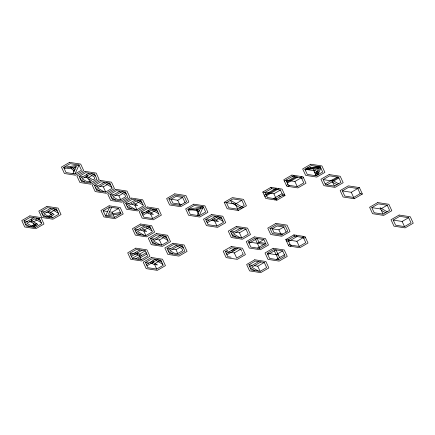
<?xml version="1.0" encoding="UTF-8"?>
<svg xmlns="http://www.w3.org/2000/svg" width="435" height="435" viewBox="0 0 435 435"><rect width="100%" height="100%" fill="white"/><g stroke="black" fill="none" stroke-linecap="round" stroke-linejoin="round"><path stroke-width="0.65" d="M73.015 173.636L76.25 166.67L64.179 168.535M74.945 173.935L79.072 165.039L70.176 163.663L63.668 167.426L66.049 172.559L74.945 173.935L81.454 170.177L79.072 165.039L63.668 167.426M109.696 207.087L105.569 215.983L114.465 217.359L120.973 213.596L118.592 208.463L109.696 207.087L103.187 210.844L105.569 215.983L120.973 213.596M111.626 207.386L108.391 214.352L120.462 212.487M197.234 215.434L201.068 207.18M315.06 175.615L318.67 167.834L305.191 169.916M320.301 166.893L313.787 170.65L304.897 169.275L320.301 166.893L316.174 175.789L307.279 174.413L304.897 169.275L311.406 165.517L320.301 166.893L322.683 172.026L316.174 175.789L313.195 169.367L318.833 172.624M317.8 174.848L320.894 168.176M73.265 168.394L76.25 166.67M79.159 176.425L85.668 172.662L94.564 174.038L96.945 179.176L90.436 182.934L81.541 181.558L79.159 176.425L82.492 176.942M80.051 178.35L89.006 173.179M88.756 177.393L91.932 175.561M93.346 174.745L94.564 174.038M23.974 220.915L30.483 217.157L39.378 218.533L41.76 223.666L35.251 227.423L26.356 226.048L23.974 220.915L27.307 221.431M41.031 211.415L47.545 207.658L56.436 209.034L58.823 214.167L52.309 217.93L43.413 216.554L41.031 211.415L44.365 211.932M24.866 222.84L33.821 217.674M41.923 213.34L50.879 208.175M94.449 185.489L100.958 181.732L109.854 183.108L112.235 188.241L105.727 192.004L96.831 190.622L94.449 185.489L97.783 186.006M33.571 221.883L36.747 220.05M38.16 219.235L39.378 218.533M50.629 212.383L56.436 209.034M95.341 187.414L104.291 182.249M52.744 213.607L46.752 217.07L42.521 214.629M30.803 226.738L36.393 223.514M48.992 217.413L54.163 214.428L48.519 211.165M33.027 227.081L37.801 224.324L31.456 220.665M100.006 186.349L103.34 186.865L107.222 184.625M108.63 183.809L109.854 183.108M109.984 194.412L116.493 190.65L125.389 192.025L127.77 197.164L121.262 200.921L112.366 199.545L109.984 194.412L113.317 194.929M110.876 196.337L119.826 191.166M115.541 195.271L118.875 195.788L122.757 193.548M124.165 192.732L125.389 192.025M125.655 203.129L132.169 199.366L141.06 200.742L143.447 205.88L136.933 209.637L128.037 208.262L125.655 203.129L128.994 203.645M109.56 211.829L112.083 212.22L118.592 208.463M126.547 205.054L135.502 199.882M135.258 204.097L138.433 202.264M139.842 201.448L141.06 200.742M141.38 212.024L147.895 208.262L156.79 209.637L159.172 214.776L152.658 218.533L143.767 217.157L141.38 212.024L144.719 212.541M142.278 213.949L151.228 208.778M168.856 198.887L175.365 195.125L184.261 196.5L186.642 201.639L180.133 205.396L171.238 204.02L168.856 198.887L177.746 200.263L182.635 197.441L185.016 202.574M142.87 215.233L153.452 209.121L157.682 211.568M150.983 212.992L156.79 209.637M134.632 229.06L141.147 225.303L150.037 226.678L152.424 231.817L145.91 235.574L137.014 234.199L134.632 229.06L137.971 229.577M135.53 230.99L144.48 225.819M144.235 230.033L147.411 228.196M148.819 227.385L150.037 226.678M196.103 209.137L199.165 215.733L203.292 206.837L187.887 209.219L194.396 205.461L203.292 206.837L205.673 211.97L199.165 215.733L190.269 214.357L187.887 209.219L196.778 210.594L198.191 209.784M150.526 238.581L157.035 234.818L165.931 236.194L168.318 241.333L161.804 245.09L152.908 243.714L150.526 238.581L153.859 239.098M151.418 240.506L160.374 235.335M129.924 253.186L136.432 249.424L145.328 250.799L147.71 255.938L141.201 259.695L132.305 258.319L129.924 253.186L137.786 254.399M130.815 255.111L139.771 249.94M224.215 202.324L232.355 197.626L243.475 199.344L246.449 205.76L238.315 210.464L227.195 208.74L224.215 202.324L235.335 204.042L241.844 200.285L244.225 205.418L237.717 209.175L228.821 207.799L226.439 202.666L232.948 198.909L241.844 200.285M156.083 239.44L159.422 239.957L163.299 237.717M164.713 236.901L165.931 236.194M131.413 256.394L141.995 250.283M132.305 258.319L138.112 254.97L140.228 256.188M139.521 254.154L145.328 250.799M135.638 258.836L146.22 252.73M205.722 219.544L212.236 215.787L221.132 217.163L223.514 222.296L217 226.059L208.109 224.683L205.722 219.544L209.061 220.061M137.862 259.178L146.818 254.013M206.62 221.469L215.57 216.304M207.212 222.758L217.794 216.646L222.024 219.088M262.789 192.063L270.923 187.365L282.043 189.084L285.023 195.505L276.883 200.203L265.763 198.485L262.789 192.063L273.903 193.782L280.417 190.024L282.799 195.157L285.023 195.505M167.073 248.298L173.581 244.535L182.477 245.911L184.859 251.049L178.35 254.807L169.454 253.431L167.073 248.298L170.406 248.815M216.026 220.11L221.132 217.163M284.365 181.058L294.131 175.419M280.417 190.024L271.522 188.649L265.013 192.406L267.394 197.544L276.29 198.92M145.448 262.55L151.962 258.792L160.858 260.168L163.239 265.301L156.725 269.064L147.835 267.688L145.448 262.55L148.786 263.066M286.665 181.574L295.055 176.73M167.964 250.223L176.915 245.052M264.23 195.174L276.312 188.197M287.013 182.314L296.355 176.92L301.395 177.736L303.782 182.869L297.268 186.626L288.372 185.25L285.991 180.117L294.887 181.493L301.395 177.736M266.204 194.978L275.969 189.339M146.345 264.475L155.295 259.309M287.356 183.053L297.622 177.127M264.92 196.658L278.878 188.594M146.938 265.758L157.519 259.651L161.749 262.093M286.404 185.451L288.03 184.511M300.112 177.534L301.743 176.594M172.63 249.157L175.963 249.674L179.845 247.433M181.254 246.618L182.477 245.911M288.03 186.392L289.661 185.451M301.743 178.475L303.369 177.534M155.05 263.518L160.858 260.168M273.718 198.523L282.114 193.678M274.659 199.861L284.425 194.222M230.512 231.442L237.021 227.684L245.916 229.06L248.298 234.193L241.789 237.956L232.894 236.58L230.512 231.442L233.845 231.958M323.167 179.59L329.681 175.832L338.577 177.208L340.958 182.347L334.444 186.104L325.554 184.728L323.167 179.59L332.063 180.965L332.878 181.438L326.837 184.924M231.404 233.367L240.359 228.201M242.583 228.544L233.41 233.84L240.082 237.689M236.069 232.301L239.408 232.817L245.916 229.06M325.206 183.983L337.294 177.012M332.878 180.498L338.577 177.208M333.694 180.965L338.919 177.948M231.126 257.194L227.788 256.677L225.406 251.544L227.848 250.136M229.473 249.195L231.915 247.781L240.811 249.157L241.708 251.087M226.298 253.469L235.253 248.298M269.988 228.451L276.497 224.694L285.393 226.069L287.78 231.202L281.266 234.965L272.37 233.59L269.988 228.451L278.884 229.827L283.767 227.01L286.148 232.143M248.467 241.947L254.981 238.19L263.871 239.565L266.258 244.698L259.744 248.456L250.848 247.08L248.467 241.947L264.034 244.356M226.896 254.752L237.477 248.646M249.065 243.23L257.199 238.532L258.988 242.382L265.66 243.415L257.52 248.113M225.406 251.544L234.302 252.92L240.811 249.157M360.158 193.662L353.65 197.425L344.754 196.049L342.372 190.911L348.881 187.153L357.777 188.529L360.158 193.662L362.382 194.01L359.402 187.588L348.288 185.87L340.148 190.568L343.128 196.99L354.242 198.708L362.382 194.01M257.362 243.323L263.871 239.565M342.372 190.911L351.268 192.286L359.402 187.588M285.768 239.587L293.908 234.884L305.027 236.607L308.007 243.024L299.867 247.722L288.748 246.003L285.768 239.587L296.887 241.305L303.402 237.548L305.783 242.681L299.269 246.438L290.379 245.063L287.992 239.93L294.506 236.172L303.402 237.548M267.248 253.306L273.762 249.543L282.652 250.919L285.039 256.057L278.525 259.815L269.629 258.439L267.248 253.306L278.367 255.024M248.853 264.823L255.361 261.065L264.257 262.441L266.639 267.574L260.13 271.337L251.234 269.961L248.853 264.823L252.186 265.339M267.846 254.589L275.986 249.891L279.558 257.591M249.744 266.747L258.7 261.582M288.405 245.264L290.031 244.323M302.118 237.347L303.744 236.406M260.924 261.924L251.751 267.22L258.423 271.07M290.031 246.205L291.662 245.264M303.744 238.288L305.37 237.347M276.143 254.682L282.652 250.919M254.41 265.682L257.748 266.198L264.257 262.441M276.301 259.472L284.441 254.774M371.811 207.615L378.319 203.852L387.215 205.228L389.597 210.366L383.088 214.123L374.192 212.748L371.811 207.615L380.701 208.99L387.215 205.228M393.24 220.088L399.749 216.331L408.644 217.707L411.026 222.84L404.517 226.597L395.622 225.221L393.24 220.088L402.13 221.464L408.644 217.707M306.523 168.334L318.077 166.551M188.398 210.333L202.694 208.12M50.487 216.548L48.16 216.255L43.93 213.813L51.694 209.333L58.361 213.183M34.566 226.195L31.102 225.754L26.872 223.313L34.637 218.832L41.303 222.682M292.505 176.36L296.355 176.92M67.517 168.019L71.596 168.649M84.716 177.284L87.092 177.649M182.635 197.441L175.963 196.408L171.08 199.23L172.864 203.08L181.759 204.455M283.767 227.01L277.095 225.977L272.212 228.794L274.001 232.649L282.891 234.025M131.212 203.988L132.626 204.205M211.285 220.404L218.473 221.518L213.917 218.887M146.943 212.884L148.351 213.101M103.187 210.844L107.635 211.535M46.589 212.275L48.965 212.644M140.19 229.925L141.603 230.142M232.812 249.712L235.036 250.054M231.181 250.647L233.405 250.995M29.531 221.774L31.907 222.144M151.01 263.409L152.419 263.626M286.366 240.87L288.671 241.387L297.056 236.542L296.132 235.232M387.155 211.774L380.108 207.702L383.088 214.123M332.063 180.03L338.517 183.755M310.372 167.741L312.254 168.823M381.299 210.274L385.53 212.715M332.661 182.254L336.891 184.696M307.806 168.138L309.687 169.22M314.385 171.934L318.143 174.109M278.732 195.63L280.358 196.571M243.198 207.642L230.506 200.317L231.703 202.884L241.566 208.582M216.385 217.462L223.057 221.312M196.87 209.023L199.507 210.54M196.778 210.594L198.909 211.823M212.503 219.702L214.618 220.92L217 226.059M232.002 234.65L236.232 237.091M137.726 200.23L141.957 202.672M91.23 173.521L95.455 175.963M122.05 191.509L126.28 193.956M106.515 182.591L110.746 185.033M152.043 209.936L158.715 213.786M142.99 204.896L136.318 201.041L133.143 202.873L137.699 205.505L133.844 204.912L131.729 203.689L128.553 205.521L135.225 209.376M111.779 187.257L105.107 183.407L97.348 187.887L104.019 191.737M250.342 268.031L254.567 270.472M147.46 210.959L153.424 214.401L149.575 213.808L146.046 211.769M74.989 169.389L70.823 166.986L71.857 169.21L74.396 170.672M86.641 176.17L92.987 179.834L94.808 178.78L94.047 176.779L89.817 174.337L82.057 178.818L86.288 181.259L89.751 181.7L91.578 180.65L87.348 178.209L86.456 176.278M127.145 206.337L131.375 208.778M80.649 179.633L84.879 182.075M111.474 197.62L115.699 200.062M95.934 188.698L100.164 191.139M146.704 226.162L150.934 228.603M162.598 235.683L166.828 238.124M179.138 245.394L183.369 247.836M151.967 230.827L145.295 226.978L142.12 228.81L146.677 231.442L142.821 230.844L140.706 229.626L137.531 231.458L144.202 235.308M167.856 240.348L161.189 236.493L153.424 240.974L160.096 244.829M136.122 232.274L140.353 234.715M152.016 241.789L156.247 244.231M168.557 251.506L172.787 253.948M156.111 260.467L162.782 264.317M137.406 252.931L141.636 255.372M151.527 261.484L157.492 264.931L153.637 264.333L150.113 262.3M135.29 252.528L136.704 253.339M53.103 208.517L57.333 210.959M51.335 214.422L49.22 213.199L48.328 211.274M36.045 218.017L40.276 220.458M36.393 225.14L32.163 222.698L31.271 220.773M34.115 224.824L35.523 225.64M25.464 224.123L29.694 226.564M137.052 253.137L138.112 254.97M402.13 221.464L404.517 226.597M351.268 192.286L354.242 198.708M331.72 180.226L334.444 186.104M294.887 181.493L297.268 186.626M293.908 234.884L294.506 236.172M296.887 241.305L299.269 246.438M270.923 187.365L271.522 188.649M273.903 193.782L276.883 200.203M278.884 229.827L281.266 234.965M274.354 250.832L278.525 259.815M255.573 239.473L259.744 248.456M235.335 204.042L238.315 210.464M257.748 266.198L260.13 271.337M239.408 232.817L241.789 237.956M242.3 252.371L243.198 254.296L236.683 258.053L234.302 252.92M177.746 200.263L180.133 205.396M175.963 249.674L177.752 253.523M148.786 210.187L149.384 211.475M150.537 213.955L152.658 218.533M159.422 239.957L161.804 245.09M134.806 205.059L136.933 209.637M143.784 230.996L145.91 235.574M152.854 260.717L153.452 262M154.599 264.48L156.725 269.064M118.875 195.788L120.664 199.638M139.331 255.671L141.201 259.695M103.34 186.865L105.727 192.004M112.083 212.22L112.757 213.677M113.274 214.787L114.465 217.359M86.565 174.587L87.158 175.876M88.571 178.91L90.436 182.934M73.075 169.911L73.912 171.711M50.444 213.906L50.819 214.716M51.422 216.01L52.309 217.93M31.38 219.082L31.972 220.366M33.386 223.405L35.251 227.423M69.578 162.38L61.444 167.078L64.418 173.5L75.538 175.218L83.678 170.52L80.698 164.104L69.578 162.38M85.075 171.379L76.935 176.077L79.915 182.499L91.035 184.217L99.169 179.519L96.189 173.097L85.075 171.379M29.89 215.874L21.75 220.572L24.73 226.988L35.849 228.712L43.984 224.009L41.01 217.592L29.89 215.874M46.947 206.375L38.807 211.073L41.787 217.495L52.907 219.213L61.047 214.515L58.067 208.093L46.947 206.375M100.36 180.449L92.225 185.147L95.2 191.563L106.319 193.287L114.459 188.583L111.48 182.167L100.36 180.449M115.895 189.366L107.76 194.064L110.74 200.486L121.854 202.204L129.994 197.506L127.015 191.09L115.895 189.366M120.642 192.324L112.882 196.805L117.113 199.246L120.577 199.687L125.633 196.767L124.872 194.766L120.642 192.324M109.103 205.804L100.963 210.502L103.943 216.918L115.063 218.642L123.197 213.944L120.223 207.522L109.103 205.804M131.571 198.083L123.431 202.786L126.411 209.202L137.531 210.921L145.671 206.223L142.691 199.806L131.571 198.083M147.296 206.978L139.156 211.676L142.136 218.098L153.256 219.816L161.396 215.118L158.416 208.702L147.296 206.978M174.772 193.841L166.632 198.539L169.612 204.961L180.726 206.679L188.866 201.981L185.886 195.56L174.772 193.841M140.548 224.02L132.409 228.718L135.388 235.139L146.508 236.857L154.648 232.159L151.668 225.738L140.548 224.02M193.798 204.178L185.663 208.876L188.638 215.292L199.757 217.016L207.897 212.313L204.918 205.896L193.798 204.178M156.442 233.535L148.302 238.233L151.282 244.655L162.402 246.373L170.536 241.675L167.562 235.259L156.442 233.535M135.84 248.14L127.7 252.838L130.679 259.26L141.794 260.978L149.934 256.28L146.954 249.864L135.84 248.14M211.638 214.504L203.498 219.202L206.478 225.624L217.598 227.342L225.738 222.644L222.758 216.222L211.638 214.504M172.983 243.252L164.849 247.95L167.823 254.372L178.943 256.09L187.083 251.392L184.103 244.976L172.983 243.252M291.907 175.071L283.767 179.775L286.747 186.191L297.866 187.909L306.006 183.211L303.026 176.795L291.907 175.071M310.808 164.234L302.673 168.932L305.653 175.349L316.767 177.072L324.907 172.374L321.927 165.952L310.808 164.234M151.364 257.509L143.224 262.207L146.203 268.623L157.323 270.347L165.463 265.649L162.483 259.227L151.364 257.509M177.73 246.21L169.971 250.69L174.196 253.132L177.665 253.572L182.722 250.652L181.96 248.651L177.73 246.21M236.428 226.401L228.288 231.099L231.268 237.515L242.387 239.239L250.522 234.536L247.548 228.119L236.428 226.401M329.083 174.549L320.943 179.247L323.923 185.669L335.042 187.387L343.182 182.689L340.203 176.267L329.083 174.549M231.322 246.498L223.182 251.202L226.162 257.618L237.282 259.336L245.422 254.638L242.442 248.222L231.322 246.498M275.904 223.411L267.764 228.109L270.744 234.525L281.864 236.248L289.998 231.55L287.024 225.129L275.904 223.411M254.383 236.901L246.243 241.604L249.222 248.021L260.342 249.739L268.482 245.041L265.502 238.625L254.383 236.901M273.164 248.26L265.024 252.963L268.003 259.38L279.123 261.098L287.263 256.4L284.283 249.984L273.164 248.26M254.769 259.782L246.629 264.48L249.608 270.896L260.723 272.62L268.863 267.922L265.883 261.5L254.769 259.782M377.721 202.569L369.587 207.267L372.567 213.688L383.681 215.407L391.821 210.709L388.841 204.287L377.721 202.569M399.151 215.042L391.016 219.746L393.99 226.162L405.11 227.88L413.25 223.182L410.27 216.766L399.151 215.042"/></g></svg>
